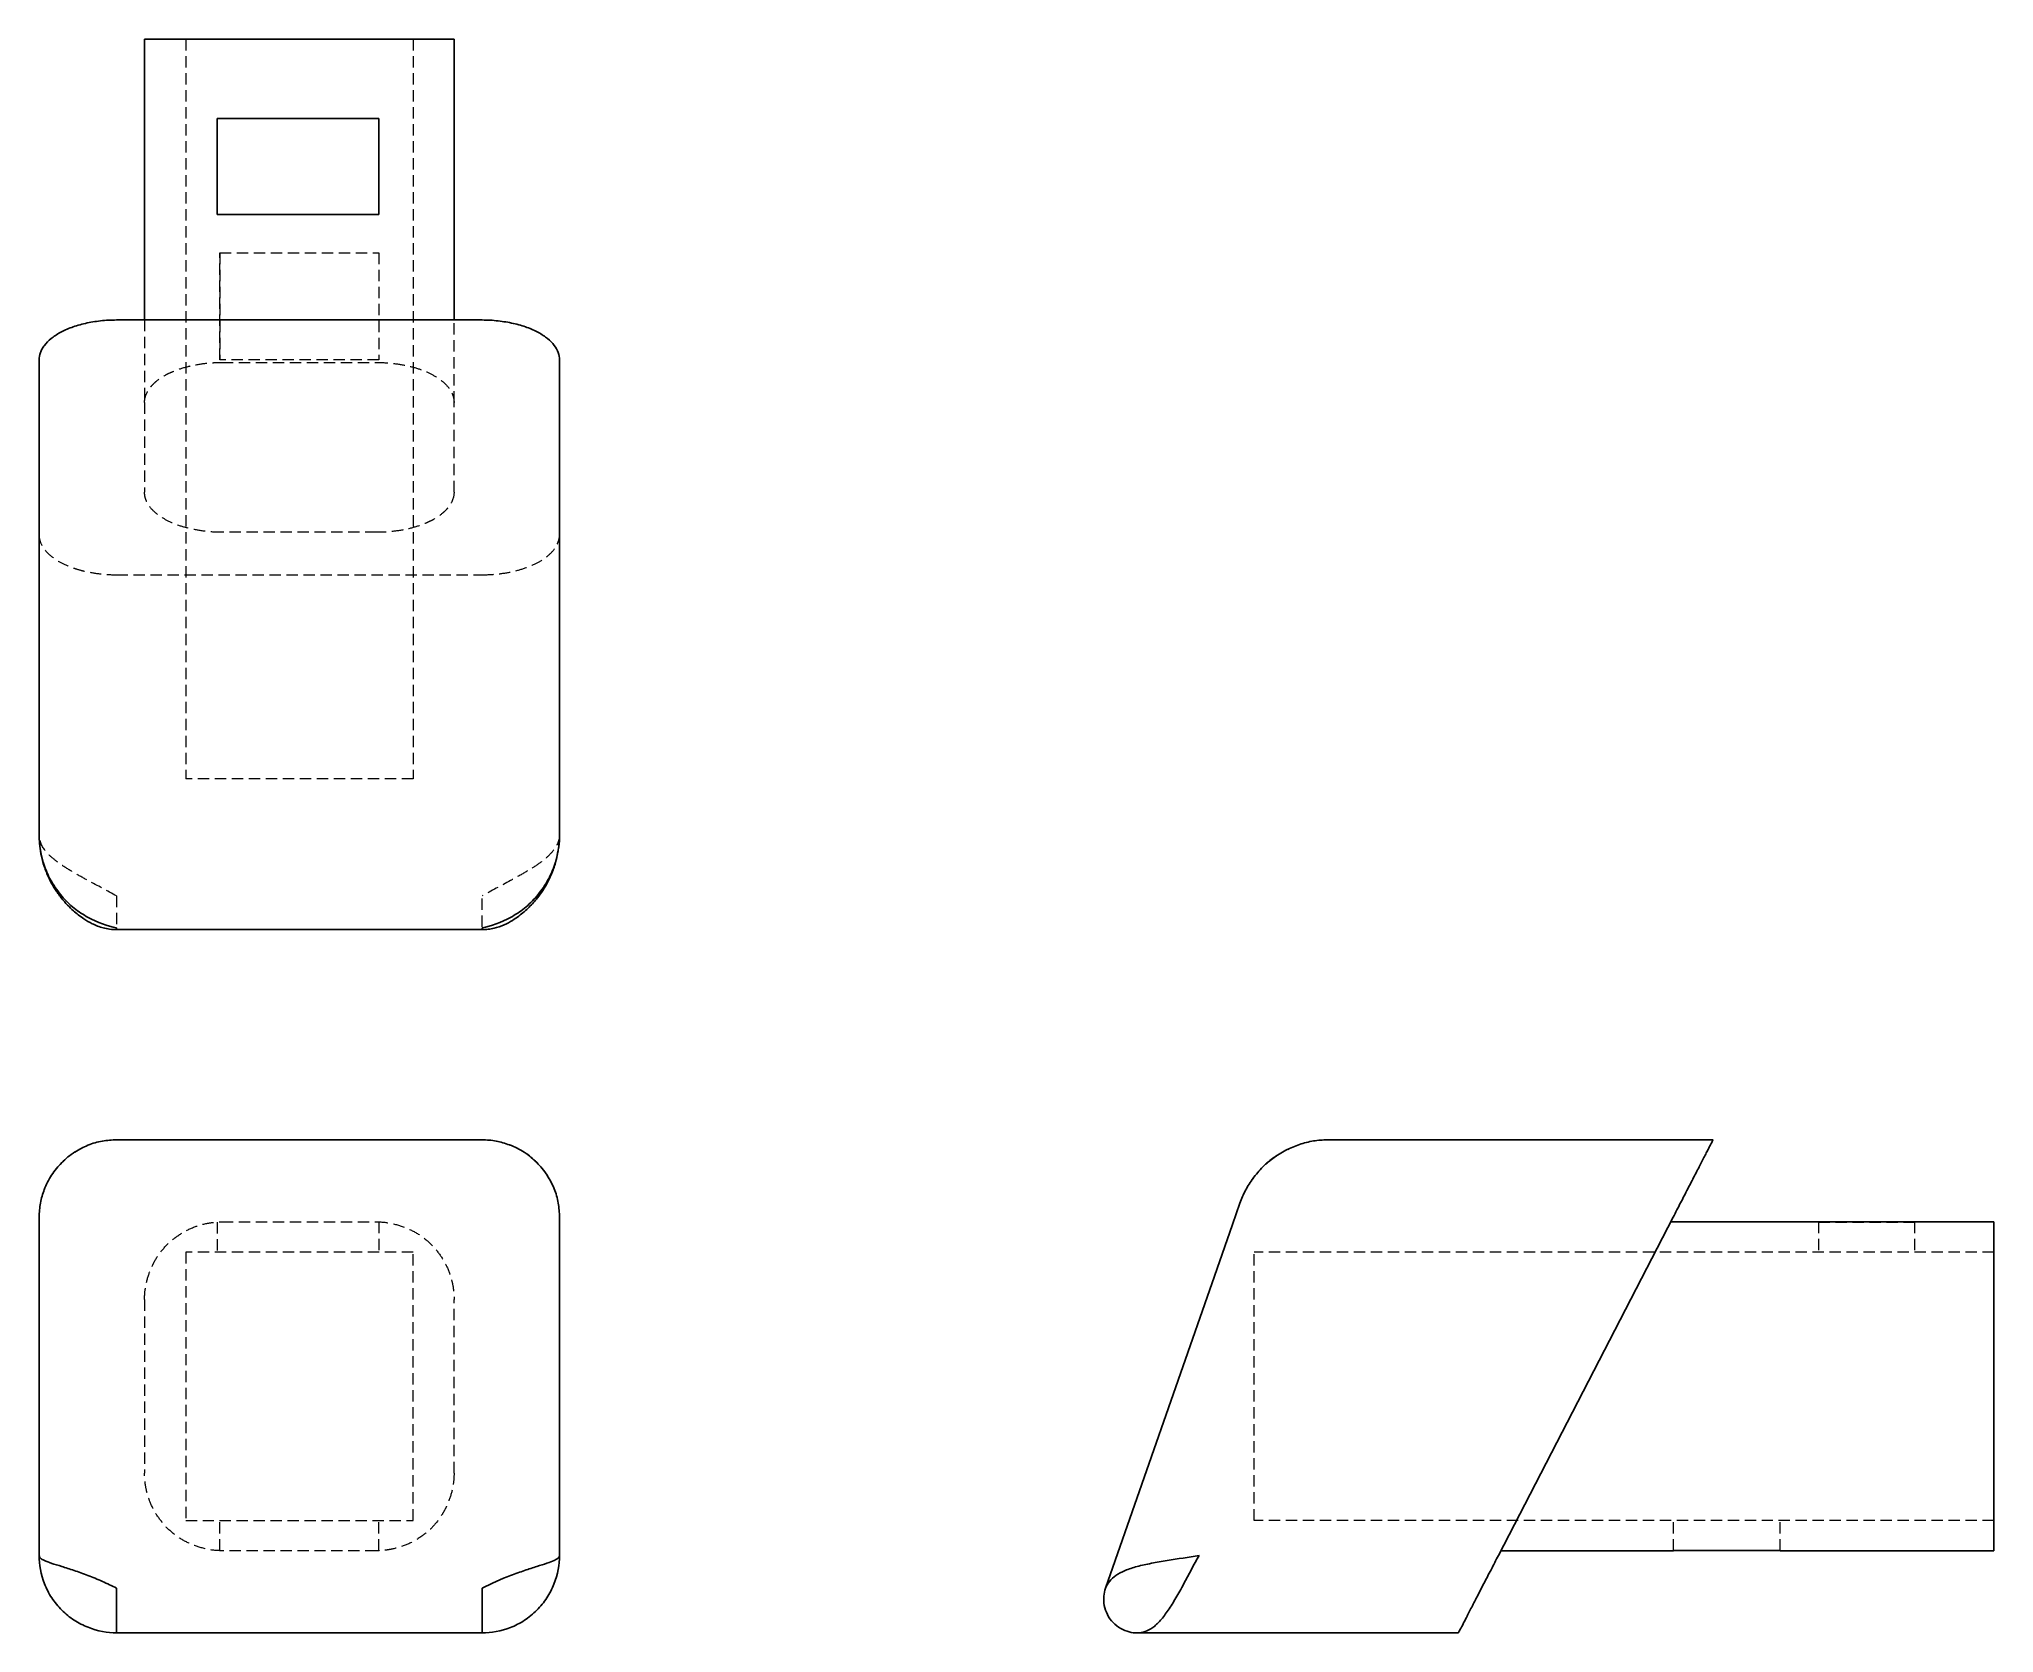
# Model space of a CAD drawing. Header units: millimetres. Extents: x 54 to 273, y 29 to 208.
import ezdxf

# ---------------------------------------------------------------- set-up
doc = ezdxf.new("R2010")
doc.units = ezdxf.units.MM
doc.linetypes.add('HIDDEN', pattern=[1.905, 1.27, -0.635])

msp = doc.modelspace()

# ---------------------------------------------------------------- linework, layer by layer
at = {"color": 7, "linetype": 'Continuous', "lineweight": 25}
for p, q in [((65.65, 208), (65.65, 176.52)), ((91.67, 208), (74.33, 208)), ((100.35, 176.52), (100.35, 208)), ((73.79, 188.35), (73.79, 199.1)), ((74.33, 199.1), (91.67, 199.1)), ((91.91, 199.1), (91.91, 188.35)), ((91.67, 188.35), (74.33, 188.35)), ((103.49, 176.52), (62.51, 176.52)), ((53.82, 172.04), (53.82, 142.16)), ((112.18, 142.16), (112.18, 172.04)), ((53.82, 142.16), (53.82, 133.97)), ((112.18, 133.97), (112.18, 142.16)), ((53.82, 133.97), (53.82, 128.8)), ((112.18, 128.8), (112.18, 133.97)), ((53.82, 128.8), (53.82, 118.89)), ((112.18, 118.89), (112.18, 128.8)), ((62.51, 108.19), (103.49, 108.19)), ((94.8, 84.64), (71.2, 84.64)), ((241.52, 84.64), (207.16, 84.64)), ((56.18, 81.86), (56.37, 82.1)), ((109.4, 82.28), (109.63, 82.1)), ((188.46, 77.53), (187.62, 75.13)), ((53.82, 75.95), (53.82, 73.34)), ((112.18, 73.34), (112.18, 75.95)), ((187.62, 75.13), (185.6, 69.33)), ((217.45, 38.05), (237.04, 75.95)), ((253.35, 75.43), (236.76, 75.43)), ((264.1, 75.42), (253.35, 75.42)), ((273, 75.43), (264.1, 75.43)), ((53.82, 73.34), (53.82, 66.47)), ((112.18, 66.47), (112.18, 73.34)), ((185.6, 69.33), (173.4, 34.37)), ((53.82, 66.47), (53.82, 38.05)), ((112.18, 38.05), (112.18, 66.47)), ((273, 47.26), (273, 66.74)), ((217.72, 38.57), (237.07, 38.57)), ((237.07, 38.58), (249.05, 38.58)), ((249.05, 38.57), (273, 38.57)), ((62.51, 29.36), (103.49, 29.36)), ((176.96, 29.36), (212.96, 29.36))]:
    msp.add_line(p, q, dxfattribs=at)
at = {"color": 7, "linetype": 'HIDDEN', "lineweight": 18}
for p, q in [((70.26, 208), (70.26, 125.08)), ((95.75, 208), (95.75, 125.08)), ((73.79, 199.1), (73.79, 188.35)), ((74.09, 184.05), (74.09, 172.07)), ((74.09, 172.07), (74.09, 184.05)), ((74.09, 184.05), (91.91, 184.05)), ((91.91, 184.05), (91.91, 172.07)), ((65.65, 176.52), (65.65, 167.28)), ((100.35, 167.28), (100.35, 176.52)), ((91.91, 172.07), (74.09, 172.07)), ((74.33, 171.76), (91.67, 171.76)), ((65.65, 167.28), (65.65, 157.21)), ((100.35, 157.21), (100.35, 167.28)), ((91.67, 152.72), (74.33, 152.72)), ((62.51, 147.96), (103.49, 147.96)), ((95.75, 125.08), (70.26, 125.08)), ((56.37, 82.1), (56.59, 82.28)), ((57.77, 83.23), (57.83, 83.26)), ((109.63, 82.1), (109.81, 81.88)), ((192.33, 82.68), (192.53, 82.8)), ((110.77, 80.69), (110.8, 80.63)), ((73.79, 75.41), (73.79, 72.05)), ((73.79, 75.41), (73.79, 72.05)), ((74.33, 75.43), (91.67, 75.43)), ((91.91, 75.42), (91.91, 72.05)), ((253.35, 75.42), (253.35, 72.05)), ((253.35, 75.41), (264.1, 75.41)), ((264.1, 75.42), (264.1, 72.05)), ((70.26, 72.05), (70.26, 41.95)), ((95.75, 72.05), (70.26, 72.05)), ((95.75, 41.95), (95.75, 72.05)), ((273, 72.05), (190.08, 72.05)), ((190.08, 41.95), (190.08, 72.05)), ((65.65, 66.74), (65.65, 47.26)), ((100.35, 47.26), (100.35, 66.74)), ((70.26, 41.95), (95.75, 41.95)), ((74.09, 38.58), (74.09, 41.95)), ((74.09, 38.58), (74.09, 41.95)), ((91.91, 38.58), (91.91, 41.95)), ((273, 41.95), (190.08, 41.95)), ((237.07, 38.58), (237.07, 41.95)), ((249.05, 38.58), (249.05, 41.95)), ((91.67, 38.57), (74.33, 38.57)), ((249.05, 38.58), (237.07, 38.58))]:
    msp.add_line(p, q, dxfattribs=at)
at = {"color": 7, "linetype": 'HIDDEN', "lineweight": 18, "flags": 128}
for points in [[(62.51, 84.64), (62.51, 84.64)], [(103.49, 84.64), (103.49, 84.64)], [(198.48, 84.64), (198.48, 84.64)], [(188.46, 77.53), (188.46, 77.53)], [(53.82, 75.95), (53.82, 75.95)], [(74.33, 75.43), (74.33, 75.43)], [(74.33, 75.43), (74.33, 75.43)], [(91.67, 75.43), (91.67, 75.43)], [(91.67, 75.43), (91.67, 75.43)], [(112.18, 75.95), (112.18, 75.95)], [(65.65, 66.74), (65.65, 66.74)], [(100.35, 66.74), (100.35, 66.74)], [(65.65, 47.26), (65.65, 47.26)], [(100.35, 47.26), (100.35, 47.26)], [(53.82, 38.05), (53.82, 38.05)], [(74.33, 38.57), (74.33, 38.57)], [(74.33, 38.57), (74.33, 38.57)], [(91.67, 38.57), (91.67, 38.57)], [(91.67, 38.57), (91.67, 38.57)], [(112.18, 38.05), (112.18, 38.05)], [(173.4, 34.37), (173.4, 34.37)], [(62.51, 29.36), (62.51, 29.36)], [(103.49, 29.36), (103.49, 29.36)], [(176.96, 29.36), (176.96, 29.36)]]:
    msp.add_lwpolyline(points, dxfattribs=at)
at = {"color": 7, "linetype": 'Continuous', "lineweight": 25}
for points, knots in [([(74.33, 208), (73.16, 208), (71.89, 208), (70.69, 208), (69.49, 208), (68.35, 208), (67.51, 208), (66.25, 208), (65.65, 208), (65.65, 208)], [0, 0, 0, 0, 0.1273462, 0.1273462, 0.1273462, 0.2546924, 0.2546924, 0.2546924, 0.4457116, 0.4457116, 0.4457116, 0.4457116]), ([(100.35, 208), (100.35, 208), (100.11, 208), (99.55, 208), (98.99, 208), (98.11, 208), (97.04, 208), (95.44, 208), (93.42, 208), (91.67, 208)], [0, 0, 0, 0, 0.1273462, 0.1273462, 0.1273462, 0.2546924, 0.2546924, 0.2546924, 0.4457116, 0.4457116, 0.4457116, 0.4457116]), ([(74.33, 199.1), (74.24, 199.1), (74.06, 199.1), (73.88, 199.1), (73.79, 199.1)], [0, 0, 0, 0, 0.499143, 1, 1, 1, 1]), ([(73.79, 188.35), (73.88, 188.35), (74.06, 188.35), (74.24, 188.35), (74.33, 188.35)], [0, 0, 0, 0, 0.500857, 1, 1, 1, 1]), ([(62.51, 176.52), (61.9, 176.52), (61.3, 176.49), (60.13, 176.36), (59.55, 176.26), (58.47, 176.02), (57.96, 175.87), (57, 175.52), (56.58, 175.33), (55.81, 174.9), (55.46, 174.67), (54.87, 174.19), (54.62, 173.93), (54.32, 173.54), (54.23, 173.41), (54.08, 173.14), (54.02, 173), (53.87, 172.59), (53.82, 172.32), (53.82, 172.04)], [0, 0, 0, 0, 0.125, 0.125, 0.25, 0.25, 0.375, 0.375, 0.5, 0.5, 0.625, 0.625, 0.75, 0.75, 0.8125, 0.8125, 0.875, 0.875, 1, 1, 1, 1]), ([(112.18, 172.04), (112.18, 172.32), (112.13, 172.59), (111.93, 173.14), (111.78, 173.41), (111.38, 173.94), (111.13, 174.19), (110.54, 174.67), (110.2, 174.9), (109.42, 175.33), (109, 175.52), (108.29, 175.78), (108.05, 175.86), (107.54, 176.01), (107.27, 176.07), (106.45, 176.26), (105.88, 176.35), (104.71, 176.49), (104.1, 176.52), (103.49, 176.52)], [0, 0, 0, 0, 0.125, 0.125, 0.25, 0.25, 0.375, 0.375, 0.5, 0.5, 0.625, 0.625, 0.6875, 0.6875, 0.75, 0.75, 0.875, 0.875, 1, 1, 1, 1]), ([(53.82, 118.89), (53.83, 118.52), (53.84, 117.95), (53.93, 117.38), (53.96, 117.18)], [0, 0, 0, 0, 0.6501502, 1, 1, 1, 1]), ([(53.82, 118.89), (53.82, 117.73), (54.01, 116.5), (54.64, 114.7), (54.91, 114.11), (55.57, 112.98), (55.95, 112.44), (56.79, 111.45), (57.26, 111), (58.25, 110.2), (59.82, 109.17), (61.49, 108.59), (62.51, 108.4)], [0, 0, 0, 0, 0.25, 0.25, 0.375, 0.375, 0.5, 0.5, 0.625, 0.625, 0.75, 1, 1, 1, 1]), ([(103.49, 108.4), (104.51, 108.59), (106.19, 109.17), (107.75, 110.2), (108.74, 111), (109.21, 111.45), (110.05, 112.45), (110.44, 112.98), (111.09, 114.11), (111.36, 114.7), (111.99, 116.5), (112.18, 117.73), (112.18, 118.89)], [0, 0, 0, 0, 0.25, 0.375, 0.375, 0.5, 0.5, 0.625, 0.625, 0.75, 0.75, 1, 1, 1, 1]), ([(112.04, 117.15), (112.06, 117.25), (112.17, 117.82), (112.17, 118.4), (112.18, 118.89)], [0, 0, 0, 0, 0.163464, 1, 1, 1, 1]), ([(53.98, 117.06), (54, 116.9), (54.08, 116.29), (54.39, 115.26), (54.89, 113.97), (55.54, 112.79), (56.26, 111.77), (56.97, 110.96), (57.62, 110.33), (58.22, 109.82), (58.92, 109.32), (59.84, 108.79), (60.82, 108.41), (61.75, 108.21), (62.25, 108.2), (62.51, 108.19)], [0, 0, 0, 0, 0.037918, 0.13741, 0.241822, 0.34727, 0.442217, 0.524037, 0.592026, 0.647646, 0.705663, 0.786256, 0.885273, 0.940737, 1, 1, 1, 1]), ([(103.49, 108.2), (103.72, 108.2), (104.17, 108.21), (105.02, 108.36), (105.95, 108.68), (106.88, 109.18), (107.82, 109.83), (108.77, 110.66), (109.64, 111.64), (110.34, 112.6), (110.91, 113.58), (111.42, 114.73), (111.82, 115.89), (111.95, 116.69), (112.01, 117.03)], [0, 0, 0, 0, 0.052183, 0.101745, 0.193026, 0.272624, 0.338156, 0.454332, 0.560338, 0.637508, 0.723661, 0.817786, 0.921215, 1, 1, 1, 1]), ([(62.51, 108.22), (62.51, 108.21), (62.51, 108.19), (62.51, 108.32), (62.51, 108.4)], [0, 0, 0, 0, 0.42204, 1, 1, 1, 1]), ([(103.49, 108.4), (103.49, 108.33), (103.49, 108.19), (103.49, 108.21), (103.49, 108.22)], [0, 0, 0, 0, 0.574123, 1, 1, 1, 1]), ([(57.83, 83.26), (58.31, 83.53), (59.29, 84.08), (60.89, 84.54), (61.98, 84.61), (62.51, 84.64)], [0, 0, 0, 0, 0.335212, 0.677067, 1, 1, 1, 1]), ([(64.8, 84.64), (64.35, 84.64), (63.97, 84.64), (63.33, 84.64), (63.08, 84.64), (62.73, 84.64), (62.62, 84.64), (62.54, 84.64), (62.53, 84.64), (62.51, 84.64), (62.51, 84.64), (62.51, 84.64)], [0, 0, 0, 0, 0.25, 0.25, 0.5, 0.5, 0.75, 0.75, 0.875, 0.875, 1, 1, 1, 1]), ([(71.2, 84.64), (70.94, 84.64), (70.68, 84.64), (70.15, 84.64), (69.87, 84.64), (69.04, 84.64), (68.48, 84.64), (67.63, 84.64), (67.35, 84.64), (66.8, 84.64), (66.53, 84.64), (65.74, 84.64), (65.24, 84.64), (64.8, 84.64)], [0, 0, 0, 0, 0.125, 0.125, 0.25, 0.25, 0.5, 0.5, 0.625, 0.625, 0.75, 0.75, 1, 1, 1, 1]), ([(101.2, 84.64), (100.76, 84.64), (100.27, 84.64), (99.21, 84.64), (98.65, 84.64), (97.53, 84.64), (96.95, 84.64), (96.13, 84.64), (95.86, 84.64), (95.32, 84.64), (95.06, 84.64), (94.8, 84.64)], [0, 0, 0, 0, 0.25, 0.25, 0.5, 0.5, 0.75, 0.75, 0.875, 0.875, 1, 1, 1, 1]), ([(103.49, 84.64), (103.49, 84.64), (103.49, 84.64), (103.47, 84.64), (103.46, 84.64), (103.38, 84.64), (103.27, 84.64), (103.01, 84.64), (102.9, 84.64), (102.65, 84.64), (102.51, 84.64), (102.04, 84.64), (101.64, 84.64), (101.2, 84.64)], [0, 0, 0, 0, 0.125, 0.125, 0.25, 0.25, 0.5, 0.5, 0.625, 0.625, 0.75, 0.75, 1, 1, 1, 1]), ([(103.49, 84.64), (104.02, 84.61), (105.08, 84.56), (106.08, 84.22), (106.58, 84.05)], [0, 0, 0, 0, 0.504118, 1, 1, 1, 1]), ([(109.63, 82.07), (109.42, 82.28), (109, 82.69), (108.25, 83.24), (107.44, 83.71), (106.86, 83.96), (106.57, 84.08)], [0, 0, 0, 0, 0.2633872, 0.5183106, 0.7641448, 1, 1, 1, 1]), ([(193.83, 83.57), (193.56, 83.43), (193, 83.14), (192.55, 82.82), (192.32, 82.66)], [0, 0, 0, 0, 0.484105, 1, 1, 1, 1]), ([(193.83, 83.56), (194.32, 83.78), (195.31, 84.21), (196.89, 84.57), (197.95, 84.62), (198.48, 84.64)], [0, 0, 0, 0, 0.336306, 0.673899, 1, 1, 1, 1]), ([(200.76, 84.64), (200.32, 84.64), (199.93, 84.64), (199.29, 84.64), (199.04, 84.64), (198.69, 84.64), (198.59, 84.64), (198.51, 84.64), (198.49, 84.64), (198.48, 84.64), (198.48, 84.64), (198.48, 84.64)], [0, 0, 0, 0, 0.25, 0.25, 0.5, 0.5, 0.75, 0.75, 0.875, 0.875, 1, 1, 1, 1]), ([(207.16, 84.64), (206.91, 84.64), (206.65, 84.64), (206.11, 84.64), (205.84, 84.64), (205.01, 84.64), (204.45, 84.64), (203.6, 84.64), (203.32, 84.64), (202.76, 84.64), (202.49, 84.64), (201.71, 84.64), (201.21, 84.64), (200.76, 84.64)], [0, 0, 0, 0, 0.125, 0.125, 0.25, 0.25, 0.5, 0.5, 0.625, 0.625, 0.75, 0.75, 1, 1, 1, 1]), ([(237.04, 75.95), (237.32, 76.5), (237.59, 77.03), (238.14, 78.09), (238.41, 78.61), (238.94, 79.63), (239.19, 80.12), (239.67, 81.05), (239.9, 81.49), (240.33, 82.32), (240.52, 82.7), (240.78, 83.2), (240.86, 83.35), (241.01, 83.64), (241.07, 83.77), (241.26, 84.13), (241.35, 84.31), (241.49, 84.57), (241.52, 84.64), (241.52, 84.64)], [0, 0, 0, 0, 0.125, 0.125, 0.25, 0.25, 0.375, 0.375, 0.5, 0.5, 0.625, 0.625, 0.6875, 0.6875, 0.75, 0.75, 0.875, 0.875, 1, 1, 1, 1]), ([(56.37, 82.07), (56.17, 81.86), (55.76, 81.43), (55.22, 80.69), (54.75, 79.89), (54.51, 79.32), (54.39, 79.03)], [0, 0, 0, 0, 0.253743, 0.506328, 0.755943, 1, 1, 1, 1]), ([(57.83, 83.27), (57.56, 83.08), (56.99, 82.7), (56.58, 82.28), (56.37, 82.07)], [0, 0, 0, 0, 0.479592, 1, 1, 1, 1]), ([(110.81, 80.63), (110.62, 80.9), (110.25, 81.44), (109.84, 81.86), (109.63, 82.07)], [0, 0, 0, 0, 0.494332, 1, 1, 1, 1]), ([(192.32, 82.66), (191.88, 82.33), (191.01, 81.67), (190.27, 80.73), (189.9, 80.27)], [0, 0, 0, 0, 0.507814, 1, 1, 1, 1]), ([(191.04, 81.59), (191.04, 81.59), (191.41, 82.02), (191.87, 82.35), (192.33, 82.68)], [0, 0, 0, 0, 0.007077, 1, 1, 1, 1]), ([(53.82, 75.95), (53.85, 76.49), (53.9, 77.56), (54.24, 78.57), (54.41, 79.08)], [0, 0, 0, 0, 0.496543, 1, 1, 1, 1]), ([(110.8, 80.63), (111.08, 80.15), (111.64, 79.18), (112.09, 77.57), (112.15, 76.48), (112.18, 75.95)], [0, 0, 0, 0, 0.339007, 0.678519, 1, 1, 1, 1]), ([(188.46, 77.53), (188.65, 78.02), (189.05, 79.01), (189.65, 79.89), (189.95, 80.34)], [0, 0, 0, 0, 0.491734, 1, 1, 1, 1]), ([(273, 66.74), (273, 67.91), (273, 69.18), (273, 70.39), (273, 71.59), (273, 72.72), (273, 73.56), (273, 74.82), (273, 75.43), (273, 75.43)], [0, 0, 0, 0, 0.1273462, 0.1273462, 0.1273462, 0.2546924, 0.2546924, 0.2546924, 0.4457116, 0.4457116, 0.4457116, 0.4457116]), ([(273, 38.57), (273, 38.57), (273, 38.81), (273, 39.37), (273, 39.93), (273, 40.81), (273, 41.88), (273, 43.48), (273, 45.5), (273, 47.26)], [0, 0, 0, 0, 0.1273462, 0.1273462, 0.1273462, 0.2546924, 0.2546924, 0.2546924, 0.4457116, 0.4457116, 0.4457116, 0.4457116]), ([(62.51, 29.36), (61.49, 29.36), (59.82, 29.67), (58.25, 30.46), (57.26, 31.1), (56.79, 31.48), (55.95, 32.33), (55.57, 32.8), (54.91, 33.8), (54.64, 34.32), (54.01, 35.92), (53.82, 37.02), (53.82, 38.05)], [0, 0, 0, 0, 0.25, 0.375, 0.375, 0.5, 0.5, 0.625, 0.625, 0.75, 0.75, 1, 1, 1, 1]), ([(53.83, 38.03), (53.86, 37.93), (53.92, 37.73), (54.38, 37.46), (55.19, 37.16), (56.32, 36.82), (57.71, 36.38), (59.27, 35.82), (60.9, 35.17), (61.98, 34.63), (62.51, 34.37)], [0, 0, 0, 0, 0.111774, 0.23613, 0.365019, 0.49639, 0.626997, 0.755366, 0.880407, 1, 1, 1, 1]), ([(112.18, 38.05), (112.18, 37.02), (111.87, 35.35), (111.07, 33.78), (110.43, 32.79), (110.06, 32.33), (109.2, 31.48), (108.73, 31.1), (107.74, 30.45), (107.21, 30.17), (105.62, 29.54), (104.51, 29.36), (103.49, 29.36)], [0, 0, 0, 0, 0.25, 0.375, 0.375, 0.5, 0.5, 0.625, 0.625, 0.75, 0.75, 1, 1, 1, 1]), ([(103.49, 34.37), (104.51, 34.91), (106.19, 35.63), (107.75, 36.18), (108.74, 36.52), (109.21, 36.67), (110.05, 36.93), (110.44, 37.05), (111.09, 37.27), (111.36, 37.37), (111.99, 37.66), (112.18, 37.84), (112.18, 38.05)], [0, 0, 0, 0, 0.25, 0.375, 0.375, 0.5, 0.5, 0.625, 0.625, 0.75, 0.75, 1, 1, 1, 1]), ([(173.4, 34.37), (173.59, 34.91), (174.17, 35.63), (175.2, 36.18), (176, 36.52), (176.45, 36.67), (177.45, 36.93), (177.98, 37.05), (179.11, 37.27), (179.7, 37.37), (181.5, 37.66), (182.73, 37.84), (183.89, 38.05)], [0, 0, 0, 0, 0.25, 0.375, 0.375, 0.5, 0.5, 0.625, 0.625, 0.75, 0.75, 1, 1, 1, 1]), ([(183.89, 38.05), (183.31, 37.02), (182.44, 35.35), (181.58, 33.78), (181, 32.79), (180.71, 32.33), (180.13, 31.48), (179.85, 31.1), (179.27, 30.45), (178.98, 30.17), (178.11, 29.54), (177.54, 29.36), (176.96, 29.36)], [0, 0, 0, 0, 0.25, 0.375, 0.375, 0.5, 0.5, 0.625, 0.625, 0.75, 0.75, 1, 1, 1, 1]), ([(212.96, 29.36), (212.96, 29.36), (213, 29.42), (213.12, 29.67), (213.22, 29.85), (213.47, 30.33), (213.62, 30.63), (213.97, 31.3), (214.16, 31.68), (214.58, 32.5), (214.82, 32.95), (215.3, 33.89), (215.55, 34.38), (215.95, 35.14), (216.08, 35.4), (216.35, 35.92), (216.49, 36.18), (216.9, 36.97), (217.17, 37.51), (217.45, 38.05)], [0, 0, 0, 0, 0.125, 0.125, 0.25, 0.25, 0.375, 0.375, 0.5, 0.5, 0.625, 0.625, 0.75, 0.75, 0.8125, 0.8125, 0.875, 0.875, 1, 1, 1, 1]), ([(62.51, 29.36), (62.51, 29.36), (62.51, 29.43), (62.51, 29.92), (62.51, 31.33), (62.51, 33.19), (62.51, 34.09), (62.51, 34.37)], [0, 0, 0, 0, 0.142857, 0.285714, 0.571429, 0.857143, 1, 1, 1, 1]), ([(103.49, 34.37), (103.49, 34.09), (103.49, 33.48), (103.49, 32.1), (103.49, 30.34), (103.49, 29.45), (103.49, 29.36), (103.49, 29.36)], [0, 0, 0, 0, 0.142857, 0.285714, 0.571429, 0.857143, 1, 1, 1, 1]), ([(173.4, 34.37), (173.31, 34.09), (173.17, 33.48), (173.21, 32.1), (174.09, 30.34), (175.74, 29.45), (176.67, 29.36), (176.96, 29.36)], [0, 0, 0, 0, 0.142857, 0.285714, 0.571429, 0.857143, 1, 1, 1, 1])]:
    msp.add_open_spline(points, degree=3, knots=knots, dxfattribs=at)
for points in [[(91.67, 199.1), (91.75, 199.1), (91.83, 199.1), (91.91, 199.1)], [(91.91, 188.35), (91.83, 188.35), (91.75, 188.35), (91.67, 188.35)]]:
    msp.add_open_spline(points, degree=3, dxfattribs=at)
at = {"color": 7, "linetype": 'HIDDEN', "lineweight": 18}
for points, knots in [([(65.65, 167.28), (65.65, 167.56), (65.7, 167.83), (65.91, 168.38), (66.06, 168.64), (66.35, 169.04), (66.47, 169.17), (66.71, 169.42), (66.84, 169.55), (67.28, 169.91), (67.62, 170.14), (68.2, 170.46), (68.41, 170.56), (68.84, 170.75), (69.07, 170.85), (69.77, 171.11), (70.28, 171.26), (71.37, 171.51), (71.94, 171.6), (72.82, 171.7), (73.12, 171.72), (73.72, 171.76), (74.03, 171.76), (74.33, 171.76)], [0, 0, 0, 0, 0.125, 0.125, 0.25, 0.25, 0.3125, 0.3125, 0.375, 0.375, 0.5, 0.5, 0.5625, 0.5625, 0.625, 0.625, 0.75, 0.75, 0.875, 0.875, 0.9375, 0.9375, 1, 1, 1, 1]), ([(91.67, 171.76), (92.28, 171.76), (92.87, 171.73), (94.04, 171.6), (94.62, 171.5), (95.71, 171.26), (96.22, 171.11), (97.17, 170.76), (97.6, 170.57), (98.37, 170.14), (98.72, 169.91), (99.31, 169.43), (99.56, 169.17), (99.86, 168.78), (99.95, 168.65), (100.09, 168.38), (100.15, 168.24), (100.3, 167.83), (100.35, 167.56), (100.35, 167.28)], [0, 0, 0, 0, 0.125, 0.125, 0.25, 0.25, 0.375, 0.375, 0.5, 0.5, 0.625, 0.625, 0.75, 0.75, 0.8125, 0.8125, 0.875, 0.875, 1, 1, 1, 1]), ([(74.33, 152.72), (73.72, 152.72), (73.13, 152.76), (71.96, 152.89), (71.38, 152.99), (70.29, 153.23), (69.78, 153.38), (68.83, 153.73), (68.4, 153.92), (67.63, 154.35), (67.28, 154.58), (66.69, 155.06), (66.44, 155.31), (66.14, 155.71), (66.06, 155.84), (65.91, 156.11), (65.85, 156.25), (65.7, 156.66), (65.65, 156.93), (65.65, 157.21)], [0, 0, 0, 0, 0.125, 0.125, 0.25, 0.25, 0.375, 0.375, 0.5, 0.5, 0.625, 0.625, 0.75, 0.75, 0.8125, 0.8125, 0.875, 0.875, 1, 1, 1, 1]), ([(100.35, 157.21), (100.35, 156.93), (100.3, 156.66), (100.09, 156.11), (99.94, 155.84), (99.65, 155.45), (99.54, 155.32), (99.29, 155.06), (99.16, 154.94), (98.72, 154.58), (98.39, 154.35), (97.8, 154.03), (97.59, 153.93), (97.16, 153.73), (96.93, 153.64), (96.23, 153.38), (95.72, 153.23), (94.63, 152.98), (94.06, 152.88), (93.18, 152.79), (92.88, 152.76), (92.28, 152.73), (91.97, 152.72), (91.67, 152.72)], [0, 0, 0, 0, 0.125, 0.125, 0.25, 0.25, 0.3125, 0.3125, 0.375, 0.375, 0.5, 0.5, 0.5625, 0.5625, 0.625, 0.625, 0.75, 0.75, 0.875, 0.875, 0.9375, 0.9375, 1, 1, 1, 1]), ([(53.82, 152.45), (53.82, 152.17), (53.87, 151.89), (54.07, 151.35), (54.22, 151.08), (54.62, 150.55), (54.87, 150.3), (55.46, 149.82), (55.8, 149.59), (56.58, 149.16), (57.01, 148.97), (57.71, 148.71), (57.95, 148.63), (58.46, 148.48), (58.73, 148.41), (59.55, 148.23), (60.12, 148.13), (61.29, 148), (61.9, 147.96), (62.51, 147.96)], [0, 0, 0, 0, 0.125, 0.125, 0.25, 0.25, 0.375, 0.375, 0.5, 0.5, 0.625, 0.625, 0.6875, 0.6875, 0.75, 0.75, 0.875, 0.875, 1, 1, 1, 1]), ([(103.49, 147.96), (104.1, 147.96), (104.7, 148), (105.87, 148.12), (106.45, 148.22), (107.53, 148.47), (108.04, 148.62), (108.99, 148.97), (109.42, 149.16), (110.2, 149.58), (110.54, 149.82), (111.13, 150.3), (111.37, 150.55), (111.67, 150.95), (111.75, 151.08), (111.9, 151.35), (111.97, 151.49), (112.12, 151.9), (112.18, 152.17), (112.18, 152.45)], [0, 0, 0, 0, 0.125, 0.125, 0.25, 0.25, 0.375, 0.375, 0.5, 0.5, 0.625, 0.625, 0.75, 0.75, 0.8125, 0.8125, 0.875, 0.875, 1, 1, 1, 1]), ([(62.51, 111.96), (61.49, 112.54), (59.82, 113.4), (58.25, 114.27), (57.26, 114.85), (56.79, 115.13), (55.95, 115.71), (55.57, 116), (54.91, 116.58), (54.64, 116.87), (54.01, 117.73), (53.82, 118.31), (53.82, 118.89)], [0, 0, 0, 0, 0.25, 0.375, 0.375, 0.5, 0.5, 0.625, 0.625, 0.75, 0.75, 1, 1, 1, 1]), ([(112.18, 118.89), (112.18, 118.31), (111.87, 117.44), (111.07, 116.58), (110.43, 116), (110.06, 115.71), (109.2, 115.13), (108.73, 114.85), (107.74, 114.27), (107.21, 113.98), (105.62, 113.11), (104.51, 112.54), (103.49, 111.96)], [0, 0, 0, 0, 0.25, 0.375, 0.375, 0.5, 0.5, 0.625, 0.625, 0.75, 0.75, 1, 1, 1, 1]), ([(62.51, 111.96), (62.51, 111.69), (62.51, 111.13), (62.51, 110.29), (62.51, 109.51), (62.51, 108.88), (62.51, 108.62), (62.51, 108.51)], [0, 0, 0, 0, 0.183519, 0.383514, 0.596473, 0.816503, 1, 1, 1, 1]), ([(103.49, 108.51), (103.49, 108.62), (103.49, 108.88), (103.49, 109.51), (103.49, 110.3), (103.49, 111.13), (103.49, 111.69), (103.49, 111.96)], [0, 0, 0, 0, 0.186022, 0.40435, 0.616854, 0.817237, 1, 1, 1, 1]), ([(106.58, 84.05), (106.62, 84.04), (107.22, 83.87), (108.21, 83.31), (109.03, 82.61), (109.4, 82.28)], [0, 0, 0, 0, 0.03573, 0.556991, 1, 1, 1, 1]), ([(65.65, 66.74), (65.65, 67.28), (65.7, 67.82), (65.91, 68.87), (66.06, 69.39), (66.35, 70.15), (66.47, 70.4), (66.71, 70.9), (66.84, 71.14), (67.28, 71.84), (67.62, 72.28), (68.2, 72.9), (68.41, 73.1), (68.84, 73.47), (69.07, 73.65), (69.77, 74.15), (70.28, 74.45), (71.37, 74.93), (71.94, 75.11), (72.82, 75.3), (73.12, 75.35), (73.72, 75.41), (74.03, 75.43), (74.33, 75.43)], [0, 0, 0, 0, 0.125, 0.125, 0.25, 0.25, 0.3125, 0.3125, 0.375, 0.375, 0.5, 0.5, 0.5625, 0.5625, 0.625, 0.625, 0.75, 0.75, 0.875, 0.875, 0.9375, 0.9375, 1, 1, 1, 1]), ([(91.67, 75.43), (92.28, 75.43), (92.87, 75.36), (94.04, 75.1), (94.62, 74.92), (95.71, 74.44), (96.22, 74.16), (97.17, 73.49), (97.6, 73.11), (98.37, 72.28), (98.72, 71.84), (99.31, 70.9), (99.56, 70.41), (99.86, 69.65), (99.95, 69.39), (100.09, 68.87), (100.15, 68.61), (100.3, 67.82), (100.35, 67.28), (100.35, 66.74)], [0, 0, 0, 0, 0.125, 0.125, 0.25, 0.25, 0.375, 0.375, 0.5, 0.5, 0.625, 0.625, 0.75, 0.75, 0.8125, 0.8125, 0.875, 0.875, 1, 1, 1, 1]), ([(74.33, 38.57), (73.72, 38.57), (73.13, 38.64), (71.96, 38.9), (71.38, 39.08), (70.29, 39.56), (69.78, 39.84), (68.83, 40.51), (68.4, 40.89), (67.63, 41.72), (67.28, 42.17), (66.69, 43.1), (66.44, 43.59), (66.14, 44.35), (66.06, 44.61), (65.91, 45.13), (65.85, 45.39), (65.7, 46.18), (65.65, 46.72), (65.65, 47.26)], [0, 0, 0, 0, 0.125, 0.125, 0.25, 0.25, 0.375, 0.375, 0.5, 0.5, 0.625, 0.625, 0.75, 0.75, 0.8125, 0.8125, 0.875, 0.875, 1, 1, 1, 1]), ([(100.35, 47.26), (100.35, 46.72), (100.3, 46.18), (100.09, 45.13), (99.94, 44.61), (99.65, 43.85), (99.54, 43.6), (99.29, 43.1), (99.16, 42.87), (98.72, 42.17), (98.39, 41.72), (97.8, 41.1), (97.59, 40.9), (97.16, 40.53), (96.93, 40.35), (96.23, 39.85), (95.72, 39.55), (94.63, 39.07), (94.06, 38.89), (93.18, 38.7), (92.88, 38.65), (92.28, 38.59), (91.97, 38.57), (91.67, 38.57)], [0, 0, 0, 0, 0.125, 0.125, 0.25, 0.25, 0.3125, 0.3125, 0.375, 0.375, 0.5, 0.5, 0.5625, 0.5625, 0.625, 0.625, 0.75, 0.75, 0.875, 0.875, 0.9375, 0.9375, 1, 1, 1, 1])]:
    msp.add_open_spline(points, degree=3, knots=knots, dxfattribs=at)

doc.saveas('drawing.dxf')
